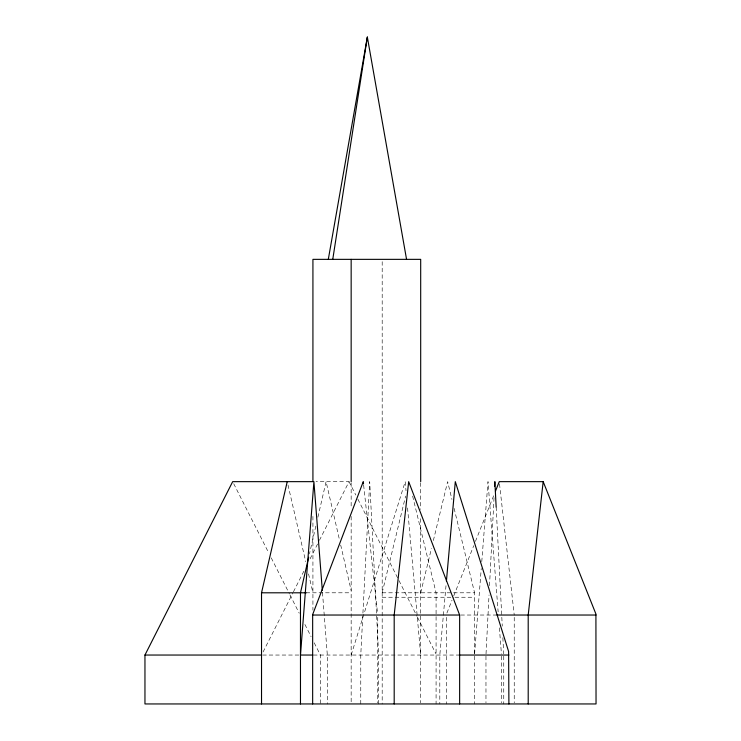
<?xml version="1.0" encoding="UTF-8"?>
<svg xmlns="http://www.w3.org/2000/svg" width="741" height="741" viewBox="0 0 741 741"><rect width="100%" height="100%" fill="white"/><g stroke="black" fill="none" stroke-linecap="round" stroke-linejoin="round"><path stroke-width="0.56" stroke-dasharray="3.71 2.78" d="M486.022 653.886L489.041 594.93M489.523 585.686L494.08 496.674M474.583 654.034L481.242 568.542M481.77 561.678L488.004 481.65L498.147 611.899M446.008 585.686L439.811 655.044L439.811 703.95M351.16 655.044L405.197 481.65L406.022 490.792M315.842 526.11L309.442 553.898M317.889 517.218L326.086 481.65L339.406 539.448M382.189 592.643L405.614 496.1M420.693 592.8L431.466 548.34M433.355 540.56L447.638 481.65L451.945 499.434M446.897 613.057L452.01 600.21M453.724 595.931L473.749 545.672M475.444 541.402L493.728 495.525M263.074 651.987L292.936 592.828M293.445 591.809L303.81 571.265M310.053 558.909L318.889 541.393M319.417 540.365L349.048 481.65L316.018 481.65M306.07 592.8L351.16 592.8M382.189 592.8L474.583 592.8L474.583 703.95M382.189 597.246L453.946 597.246M455.085 597.246L474.583 597.246M460.772 615.03L495.942 615.03M262.657 655.044L299.67 655.044M313.471 655.044L458.985 655.044M349.048 481.65L355.81 495.044M357.884 499.165L398.436 579.508M398.964 580.536L417.016 616.308M417.526 617.327L436.079 654.071M233.711 483.706L268.631 552.721M271.234 557.871L289.435 593.847M289.944 594.866L299.234 613.224M304.912 624.441L311.109 636.686M314.203 642.808L320.39 655.044L320.39 703.95M454.103 508.326L474.583 592.8M412.626 496.1L436.079 592.8L436.079 703.95M287.999 484.985L305.727 561.678M308.552 573.904L312.924 592.8M340.684 545.005L351.16 590.475M499.517 483.938L514.235 615.03M363.636 485.077L377.623 613.891M407.55 507.946L420.693 655.044M499.388 627.859L501.435 654.081M322.483 592.513L327.327 655.044L327.327 703.95M496.155 507.085L502.268 626.145M502.861 637.705L503.685 653.886M514.235 617.336L514.235 702.792M503.75 656.183L503.75 703.95M501.435 656.183L501.435 702.811M485.966 656.183L485.966 702.811M446.397 617.336L446.397 703.95M420.693 482.808L420.693 509.438M420.693 518.7L420.693 702.811M382.189 261.666L382.189 703.95M378.632 703.95L378.632 654.72L369.703 481.65L360.765 655.044L360.765 703.95M377.743 617.336L377.743 702.792M351.16 482.808L351.16 507.122M351.16 516.384L351.16 702.811M312.924 516.384L312.924 610.167"/><path stroke-width="1.11" d="M494.618 486.272L494.858 481.65L496.155 507.085M446.415 581.111L455.307 481.65L508.604 651.496L508.9 703.95M495.433 491.255L499.258 481.65L543.181 481.65L528.203 615.03L528.203 703.95M332.755 259.35L367.341 37.05L406.559 259.35M328.309 259.35L367.341 37.05M261.527 703.95L261.527 592.8L287.23 481.65M308.673 557.232L300.476 592.8L300.476 703.95M543.181 481.65L595.912 613.993L596.042 703.95L144.958 703.95L144.958 655.044L232.674 481.65L312.6 481.65M261.527 592.8L306.237 592.8M312.656 615.03L459.642 615.03L459.642 703.95M496.766 615.03L596.042 615.03M144.958 655.044L261.527 655.044M312.785 655.044L300.476 655.044L313.906 481.65L322.307 590.234M459.281 655.044L508.9 655.044M459.642 615.03L408.671 481.65L394.193 615.03L394.193 703.95M363.516 483.938L363.266 481.65L312.656 614.539L312.656 703.95M420.693 481.65L420.693 259.35L312.924 259.35L312.924 481.65M351.16 259.35L351.16 481.65"/></g></svg>
